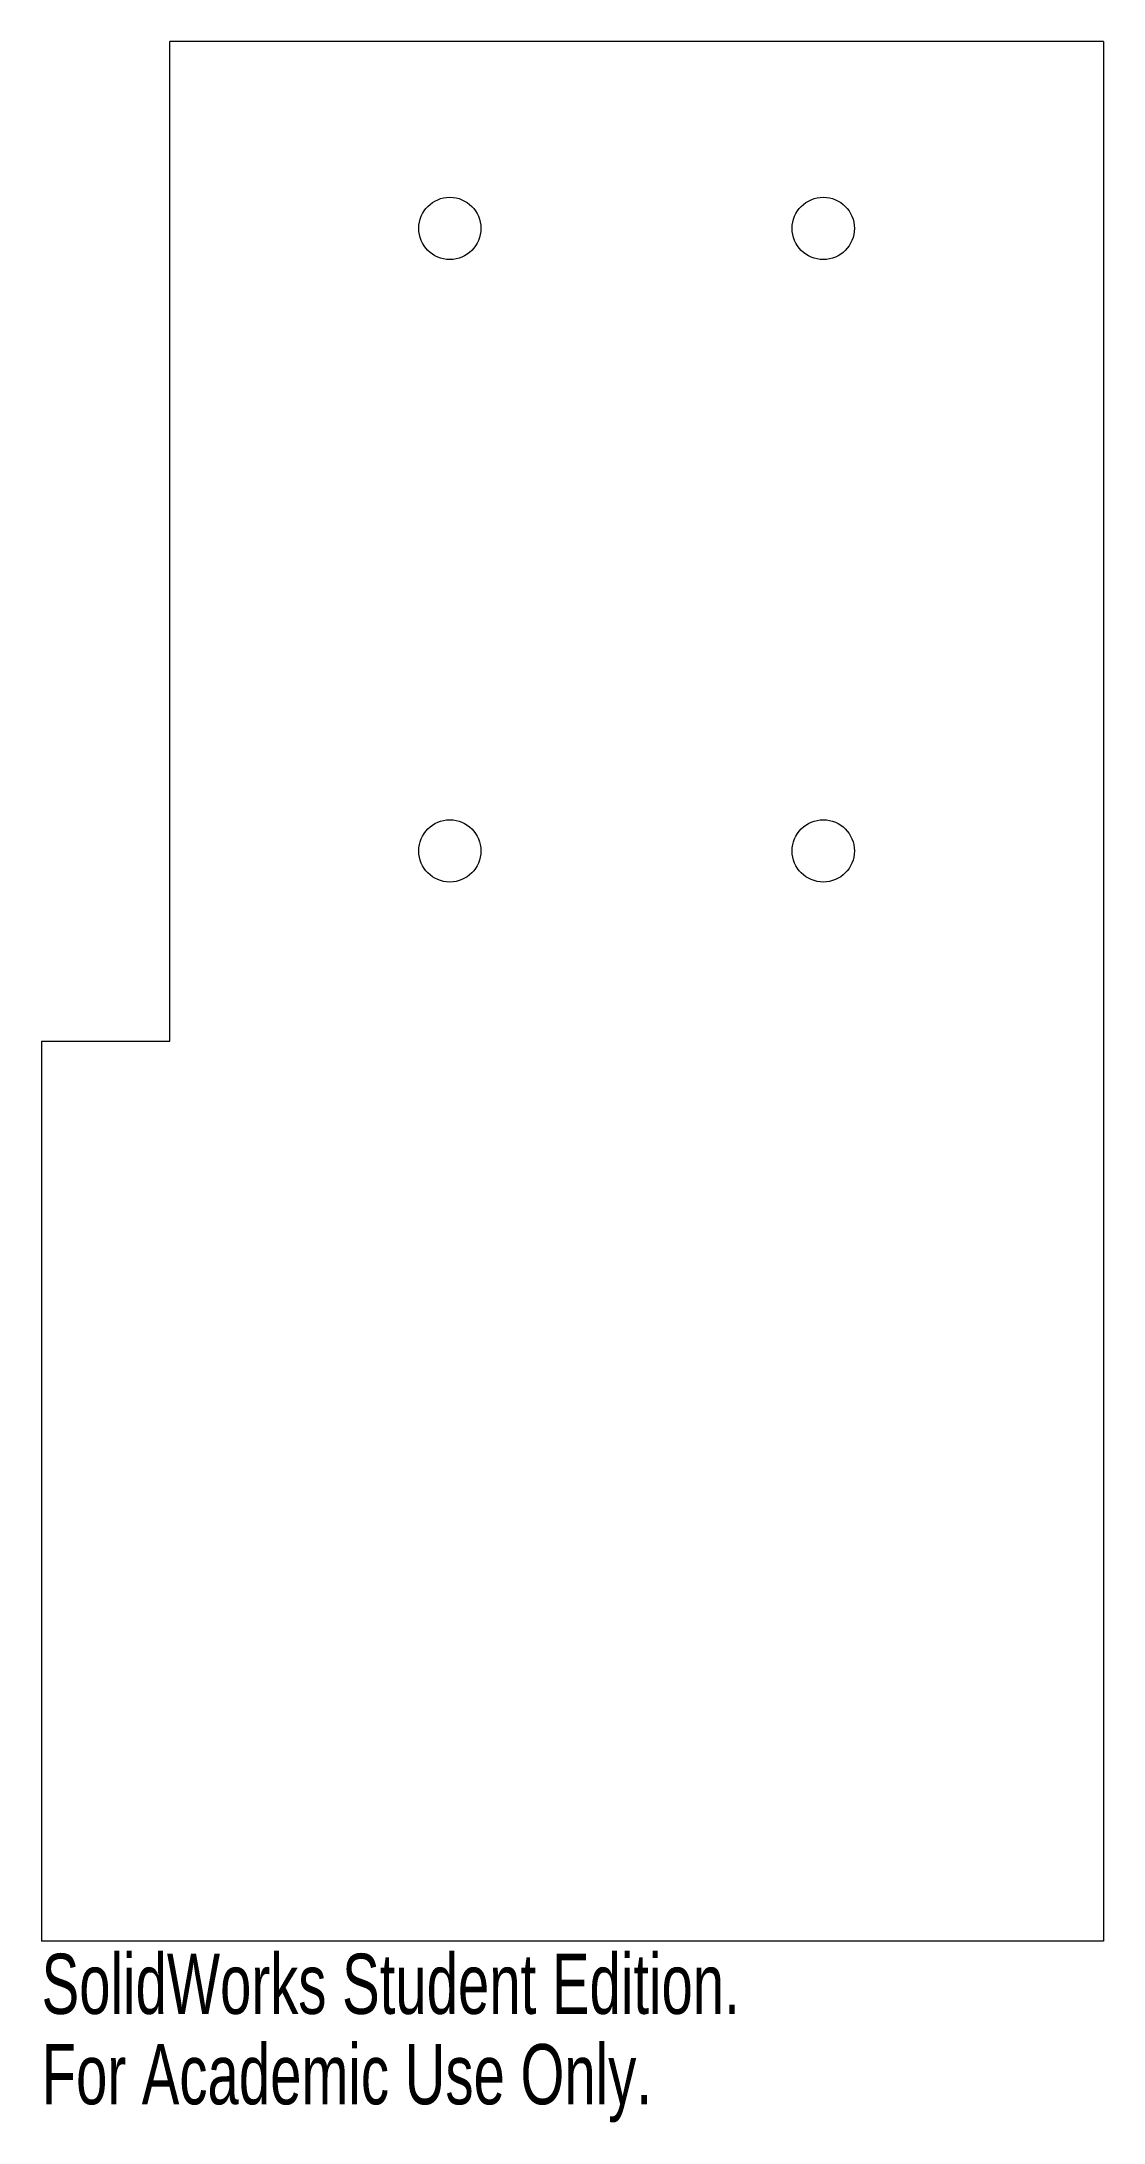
# Model space of a CAD drawing. Header units: millimetres. Extents: x -10 to 75, y -87 to 80.
import ezdxf

# ---------------------------------------------------------------- set-up
doc = ezdxf.new("R2010")
doc.units = ezdxf.units.MM
doc.styles.add('SLDTEXTSTYLE0', font='TXT', dxfattribs={"width": 0.7})

msp = doc.modelspace()

# ---------------------------------------------------------------- linework, layer by layer
at = {"color": 7, "linetype": 'Continuous', "lineweight": 15}
for p, q in [((0, -0.29), (0, 80)), ((75, 80), (0, 80)), ((75, 80), (75, -72.56)), ((-10.29, -0.29), (-10.29, -72.56)), ((-10.29, -0.29), (0, -0.29)), ((75, -72.56), (-10.29, -72.56))]:
    msp.add_line(p, q, dxfattribs=at)
for centre in [(22.5, 65), (52.5, 65), (22.5, 15), (52.5, 15)]:
    msp.add_circle(centre, 2.5, dxfattribs=at)

# ---------------------------------------------------------------- texts
at = {"color": 7, "linetype": 'Continuous', "char_height": 4.8336, "attachment_point": 1, "style": 'SLDTEXTSTYLE0'}
for s, insert in [('SolidWorks Student Edition.', (-10.29, -73.57)), ('For Academic Use Only.', (-10.29, -80.83))]:
    msp.add_mtext(s, dxfattribs=dict(at, insert=insert))

doc.saveas('drawing.dxf')
